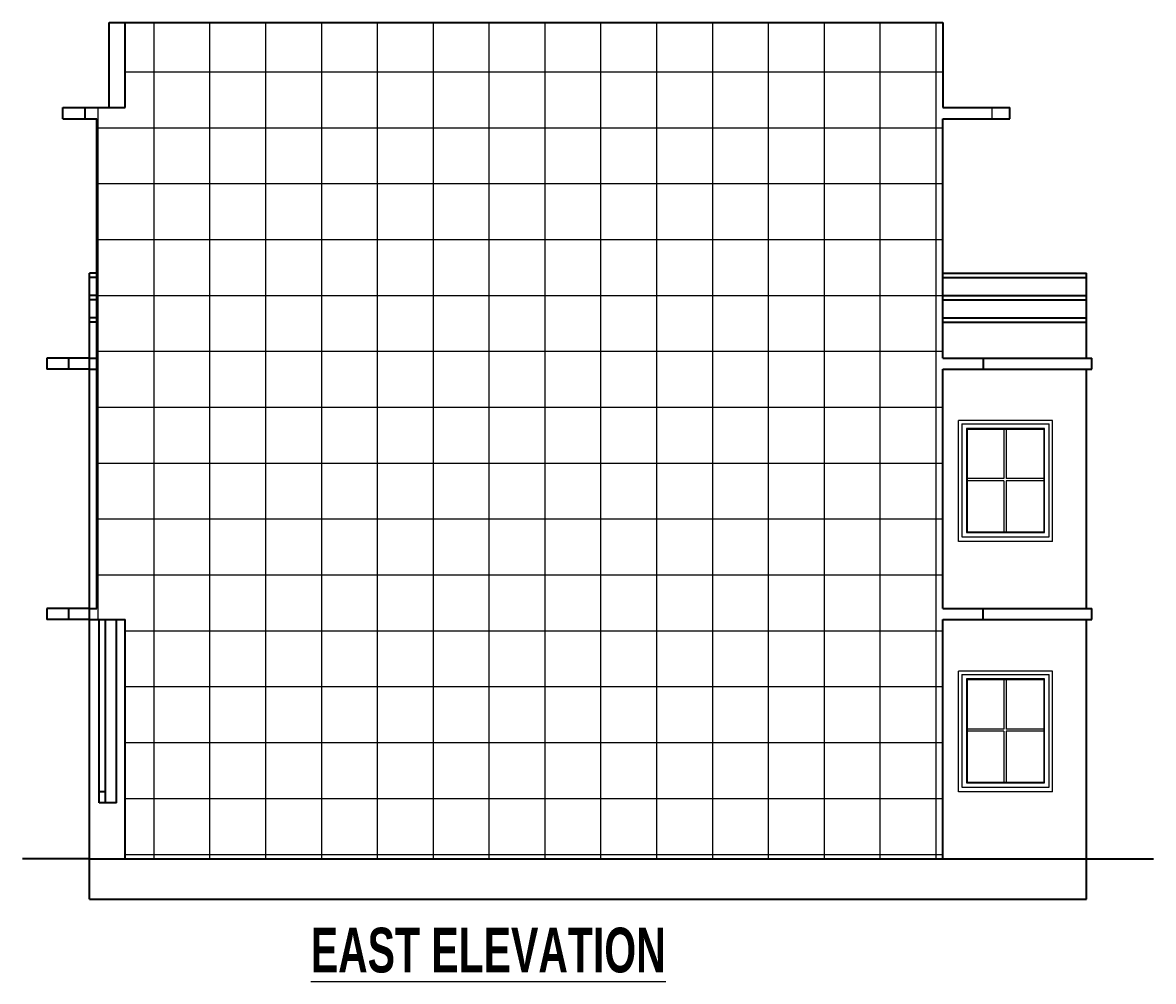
# Model space of a CAD drawing. Header units: inches. Extents: x -10117506 to -5032697, y -6529230 to -3253155.
# Drawn here: x -5061734 to -5061228, y -3256657 to -3256228 of the extents above; entities that cross this region are included whole.
import ezdxf

# ---------------------------------------------------------------- set-up
doc = ezdxf.new("R2010")
doc.units = ezdxf.units.IN
doc.header["$LTSCALE"] = 2
doc.header["$MEASUREMENT"] = 0
doc.linetypes.add('ACAD_ISO02W100', pattern=[15, 12, -3])
doc.layers.get('0').update_dxf_attribs({"linetype": 'CONTINUOUS'})
for name, color, linetype, lineweight in [('HATCH', 60, 'ACAD_ISO02W100', 13), ('Text-100.w', 254, 'CONTINUOUS', 9), ('window', 4, 'CONTINUOUS', 13)]:
    doc.layers.add(name, color=color, linetype=linetype, lineweight=lineweight)
doc.styles.add('Arial', font='arial.ttf', dxfattribs={"width": 0.8, "height": 12})

msp = doc.modelspace()

# ---------------------------------------------------------------- hatches: boundary and pattern name
at = {"layer": 'HATCH', "transparency": 33554661}
h = msp.add_hatch(dxfattribs=at)
h.set_pattern_fill('ANSI37', color=256, scale=200, angle=45)
h.paths.add_polyline_path([(-5061321.96, -3256271), (-5061291.95, -3256271), (-5061291.95, -3256266), (-5061321.95, -3256266), (-5061321.95, -3256228), (-5061687.96, -3256228), (-5061687.96, -3256266), (-5061705.99, -3256266), (-5061705.99, -3256271), (-5061700.53, -3256271), (-5061700.53, -3256490), (-5061703.82, -3256490), (-5061703.82, -3256495), (-5061687.96, -3256495), (-5061687.96, -3256602), (-5061321.96, -3256602), (-5061321.96, -3256495), (-5061303.95, -3256495), (-5061303.95, -3256490), (-5061321.96, -3256490), (-5061321.96, -3256383), (-5061303.95, -3256383), (-5061303.95, -3256378), (-5061321.96, -3256378)])

# ---------------------------------------------------------------- linework, layer by layer
at = {"ltscale": 0.5}
for p, q in [((-5061695.13, -3256228), (-5061687.96, -3256228)), ((-5061695.13, -3256266), (-5061695.13, -3256228)), ((-5061687.96, -3256228), (-5061321.95, -3256228)), ((-5061687.96, -3256266), (-5061687.96, -3256228)), ((-5061321.95, -3256228), (-5061321.95, -3256266)), ((-5061715.88, -3256266), (-5061687.96, -3256266)), ((-5061715.88, -3256271), (-5061715.88, -3256266)), ((-5061705.99, -3256266), (-5061705.99, -3256271)), ((-5061321.96, -3256266), (-5061291.95, -3256266)), ((-5061291.95, -3256271), (-5061291.95, -3256266)), ((-5061715.88, -3256271), (-5061700.53, -3256271)), ((-5061700.53, -3256490), (-5061700.53, -3256271)), ((-5061321.96, -3256271), (-5061291.95, -3256271)), ((-5061321.96, -3256378), (-5061321.96, -3256271)), ((-5061703.82, -3256378), (-5061703.82, -3256340)), ((-5061700.53, -3256340), (-5061703.82, -3256340)), ((-5061703.82, -3256378), (-5061703.82, -3256340)), ((-5061703.82, -3256602), (-5061703.82, -3256340)), ((-5061700.53, -3256342), (-5061703.82, -3256342)), ((-5061321.95, -3256340), (-5061257.76, -3256340)), ((-5061321.95, -3256342), (-5061257.76, -3256342)), ((-5061257.76, -3256378), (-5061257.76, -3256340)), ((-5061257.76, -3256378), (-5061257.76, -3256340)), ((-5061700.53, -3256350), (-5061703.82, -3256350)), ((-5061700.53, -3256352), (-5061703.82, -3256352)), ((-5061321.95, -3256350), (-5061257.76, -3256350)), ((-5061321.95, -3256352), (-5061257.76, -3256352)), ((-5061700.53, -3256360), (-5061703.82, -3256360)), ((-5061700.53, -3256362), (-5061703.82, -3256362)), ((-5061321.95, -3256360), (-5061257.76, -3256360)), ((-5061321.95, -3256362), (-5061257.76, -3256362)), ((-5061703.82, -3256378), (-5061722.93, -3256378)), ((-5061722.93, -3256378), (-5061722.93, -3256383)), ((-5061713.16, -3256383), (-5061713.16, -3256378)), ((-5061703.82, -3256495), (-5061703.82, -3256378)), ((-5061703.82, -3256378), (-5061700.53, -3256378)), ((-5061321.96, -3256378), (-5061255.27, -3256378)), ((-5061303.95, -3256378), (-5061303.95, -3256383)), ((-5061255.27, -3256383), (-5061255.27, -3256378)), ((-5061703.82, -3256383), (-5061722.93, -3256383)), ((-5061703.82, -3256383), (-5061700.53, -3256383)), ((-5061321.96, -3256383), (-5061255.27, -3256383)), ((-5061321.96, -3256490), (-5061321.96, -3256383)), ((-5061257.76, -3256490), (-5061257.76, -3256383)), ((-5061703.82, -3256490), (-5061722.93, -3256490)), ((-5061722.93, -3256490), (-5061722.93, -3256495)), ((-5061713.16, -3256495), (-5061713.16, -3256490)), ((-5061703.82, -3256490), (-5061700.53, -3256490)), ((-5061321.96, -3256490), (-5061255.27, -3256490)), ((-5061303.95, -3256495), (-5061303.95, -3256490)), ((-5061255.27, -3256495), (-5061255.27, -3256490)), ((-5061703.82, -3256495), (-5061722.93, -3256495)), ((-5061703.82, -3256495), (-5061687.96, -3256495)), ((-5061699.59, -3256577), (-5061699.59, -3256495)), ((-5061696.8, -3256495), (-5061696.8, -3256577)), ((-5061691.81, -3256577), (-5061691.81, -3256495)), ((-5061687.96, -3256602), (-5061687.96, -3256495)), ((-5061321.96, -3256495), (-5061255.27, -3256495)), ((-5061321.96, -3256602), (-5061321.96, -3256495)), ((-5061257.76, -3256602), (-5061257.76, -3256495)), ((-5061696.8, -3256572), (-5061699.59, -3256572)), ((-5061691.81, -3256577), (-5061699.59, -3256577)), ((-5061703.82, -3256602), (-5061733.82, -3256602)), ((-5061703.82, -3256602), (-5061257.76, -3256602)), ((-5061703.82, -3256620), (-5061703.82, -3256602)), ((-5061257.76, -3256602), (-5061227.76, -3256602)), ((-5061257.76, -3256620), (-5061257.76, -3256602)), ((-5061703.82, -3256620), (-5061257.76, -3256620))]:
    msp.add_line(p, q, dxfattribs=at)
at = {"layer": 'window'}
for p, q in [((-5061314.92, -3256460), (-5061314.92, -3256406)), ((-5061272.92, -3256406), (-5061314.92, -3256406)), ((-5061313.42, -3256407.5), (-5061274.42, -3256407.5)), ((-5061313.42, -3256407.5), (-5061313.42, -3256458)), ((-5061274.42, -3256458), (-5061274.42, -3256407.5)), ((-5061272.92, -3256460), (-5061272.92, -3256406)), ((-5061276.42, -3256409.5), (-5061311.42, -3256409.5)), ((-5061311.42, -3256409.5), (-5061311.42, -3256456)), ((-5061311.17, -3256409.75), (-5061311.42, -3256409.5)), ((-5061311.17, -3256409.75), (-5061311.17, -3256455.75)), ((-5061311.17, -3256409.75), (-5061276.67, -3256409.75)), ((-5061294.67, -3256409.75), (-5061294.67, -3256431.95)), ((-5061293.67, -3256409.75), (-5061293.67, -3256431.95)), ((-5061276.67, -3256409.75), (-5061276.42, -3256409.5)), ((-5061276.67, -3256455.75), (-5061276.67, -3256409.75)), ((-5061276.42, -3256456), (-5061276.42, -3256409.5)), ((-5061294.67, -3256431.95), (-5061311.17, -3256431.95)), ((-5061294.67, -3256432.95), (-5061311.17, -3256432.95)), ((-5061294.67, -3256432.95), (-5061294.67, -3256455.75)), ((-5061276.67, -3256431.95), (-5061293.67, -3256431.95)), ((-5061293.67, -3256432.95), (-5061293.67, -3256455.75)), ((-5061276.67, -3256432.95), (-5061293.67, -3256432.95)), ((-5061313.42, -3256458), (-5061274.42, -3256458)), ((-5061311.17, -3256455.75), (-5061311.42, -3256456)), ((-5061311.42, -3256456), (-5061276.42, -3256456)), ((-5061311.17, -3256455.75), (-5061276.67, -3256455.75)), ((-5061276.42, -3256456), (-5061276.67, -3256455.75)), ((-5061272.92, -3256460), (-5061314.92, -3256460)), ((-5061314.92, -3256572), (-5061314.92, -3256518)), ((-5061272.92, -3256518), (-5061314.92, -3256518)), ((-5061313.42, -3256519.5), (-5061274.42, -3256519.5)), ((-5061313.42, -3256519.5), (-5061313.42, -3256570)), ((-5061274.42, -3256570), (-5061274.42, -3256519.5)), ((-5061272.92, -3256572), (-5061272.92, -3256518)), ((-5061276.42, -3256521.5), (-5061311.42, -3256521.5)), ((-5061311.42, -3256521.5), (-5061311.42, -3256568)), ((-5061311.17, -3256521.75), (-5061311.42, -3256521.5)), ((-5061311.17, -3256521.75), (-5061311.17, -3256567.75)), ((-5061311.17, -3256521.75), (-5061276.67, -3256521.75)), ((-5061294.67, -3256521.75), (-5061294.67, -3256543.95)), ((-5061293.67, -3256521.75), (-5061293.67, -3256543.95)), ((-5061276.67, -3256521.75), (-5061276.42, -3256521.5)), ((-5061276.67, -3256567.75), (-5061276.67, -3256521.75)), ((-5061276.42, -3256568), (-5061276.42, -3256521.5)), ((-5061294.67, -3256543.95), (-5061311.17, -3256543.95)), ((-5061294.67, -3256544.95), (-5061311.17, -3256544.95)), ((-5061294.67, -3256544.95), (-5061294.67, -3256567.75)), ((-5061276.67, -3256543.95), (-5061293.67, -3256543.95)), ((-5061293.67, -3256544.95), (-5061293.67, -3256567.75)), ((-5061276.67, -3256544.95), (-5061293.67, -3256544.95)), ((-5061313.42, -3256570), (-5061274.42, -3256570)), ((-5061311.17, -3256567.75), (-5061311.42, -3256568)), ((-5061311.42, -3256568), (-5061276.42, -3256568)), ((-5061311.17, -3256567.75), (-5061276.67, -3256567.75)), ((-5061276.42, -3256568), (-5061276.67, -3256567.75)), ((-5061272.92, -3256572), (-5061314.92, -3256572))]:
    msp.add_line(p, q, dxfattribs=at)

# ---------------------------------------------------------------- texts
at = {"layer": 'Text-100.w', "insert": (-5061527.97, -3256632.79), "char_height": 20, "width": 569.1024, "attachment_point": 2, "style": 'Arial'}
msp.add_mtext('\\A1;{\\fArial Narrow|b1|i0|c0|p34;\\L EAST ELEVATION}', dxfattribs=at)

doc.saveas('drawing.dxf')
